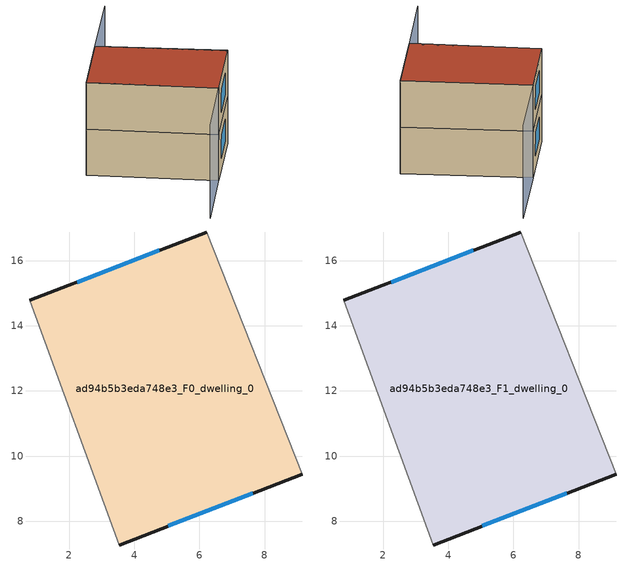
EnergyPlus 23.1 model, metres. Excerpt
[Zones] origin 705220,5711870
ad94b5b3eda748e3_F0_dwelling_0
 floor ground (EU_floor_Construction): 6.22,16.88 9.15,9.45 3.54,7.27 0.79,14.78 z0
 wall outside (EU_wall_Construction): 6.22,16.88 0.79,14.78 / 3.54,7.27 9.15,9.45 z0:3
 wall adiabatic (EU_wall_Construction): 9.15,9.45 6.22,16.88 / 0.79,14.78 3.54,7.27 z0:3
 window (EU_Window_Construction): 4.76,16.32 2.25,15.34 / 5.04,7.86 7.64,8.86 z0.81:2.19
ad94b5b3eda748e3_F1_dwelling_0
 floor to ad94b5b3eda748e3_F0_dwelling_0 (EU_floor_Construction): 6.22,16.88 9.15,9.45 3.53,7.27 0.79,14.78 z3
 wall outside (EU_wall_Construction): 6.22,16.88 0.79,14.78 / 3.54,7.27 9.15,9.45 z3:6
 wall adiabatic (EU_wall_Construction): 9.15,9.45 6.22,16.88 / 0.79,14.78 3.54,7.27 z3:6
 window (EU_Window_Construction): 4.76,16.32 2.25,15.34 / 5.04,7.86 7.64,8.86 z3.81:5.19
 roof outside (EU_roof_Construction): 9.15,9.45 6.22,16.88 0.79,14.78 3.54,7.27 z6
shading: 0.79,14.78 3.71,7.34 / 3.71,7.34 -1.95,5.12 / 9.11,9.42 6.22,16.88 / 6.22,16.88 12.18,19.19 z0:6
[Building]
EU S2 Campaign: North Axis=0; Terrain=City; Solar Distribution=FullExterior
[Site:Location]
London: Latitude=51.5; Longitude=-0.5; Time Zone=0; Elevation=25
[SizingPeriod:WeatherFileDays]
AnnualSizingPeriod: Begin Month=1; Begin Day of Month=1; End Month=12; End Day of Month=31; Day of Week for Start Day=Monday; Use Weather File Daylight Saving Period=No; Use Weather File Rain and Snow Indicators=No
[MATERIAL]
EU_InternalMass_Material: Roughness=MediumRough; Thickness=0.1; Conductivity=1; Density=1800; Specific Heat=900; Thermal Absorptance=0.9; Solar Absorptance=0.7; Visible Absorptance=0.7
[MATERIAL:NOMASS] Roughness=MediumRough; Thermal Absorptance=0.9; Solar Absorptance=0.7; Visible Absorptance=0.7
Name | Thermal Resistance
EU_wall_NoMass | 0.735294
EU_roof_NoMass | 0.520833
EU_floor_NoMass | 1.81159
[WINDOWMATERIAL:SIMPLEGLAZINGSYSTEM]
EU_Window_SimpleGlazing: UFactor=3.92; Solar Heat Gain Coefficient=0.85; Visible Transmittance=0.85
[CONSTRUCTION]
EU_wall_Construction: EU_wall_NoMass
EU_roof_Construction: EU_roof_NoMass
EU_floor_Construction: EU_floor_NoMass
EU_Window_Construction: EU_Window_SimpleGlazing
EU_InternalMass_Construction: EU_InternalMass_Material
[ZONE] Type=1; Multiplier=1; Ceiling Height=autocalculate; Floor Area=autocalculate; Part of Total Floor Area=Yes
Name | Volume
ad94b5b3eda748e3_F0_dwelling_0 | 141.897
ad94b5b3eda748e3_F1_dwelling_0 | 141.898
[INTERNALMASS] Construction=EU_InternalMass_Construction; Surface Area=47.2994
Name | Zone or ZoneList
ad94b5b3eda748e3_F0_dwelling_0_EU_InternalMass | ad94b5b3eda748e3_F0_dwelling_0
ad94b5b3eda748e3_F1_dwelling_0_EU_InternalMass | ad94b5b3eda748e3_F1_dwelling_0
[OTHEREQUIPMENT] Fuel Type=Electricity; Design Level Calculation Method=Watts/Area; Power per Zone Floor Area=1; Fraction Latent=0; Fraction Radiant=0; Fraction Lost=0; Carbon Dioxide Generation Rate=0; EndUse Subcategory=EU_Step8_InternalGains
Name | Zone or ZoneList or Space or SpaceList | Schedule
EU_Step8_InternalGain_ad94b5b3eda748e3_F0_dwelling_0_f000 | ad94b5b3eda748e3_F0_dwelling_0 | EU_Step8_GainSchedule_ad94b5b3eda748e3_F0_dwelling_0_f000
EU_Step8_InternalGain_ad94b5b3eda748e3_F1_dwelling_0_f000 | ad94b5b3eda748e3_F1_dwelling_0 | EU_Step8_GainSchedule_ad94b5b3eda748e3_F1_dwelling_0_f000
[ZONEVENTILATION:DESIGNFLOWRATE] Schedule=EU_AlwaysOn; Design Flow Rate Calculation Method=AirChanges/Hour; Air Changes per Hour=0.48; Ventilation Type=Natural; Fan Pressure Rise=0; Fan Total Efficiency=1; Constant Term Coefficient=1; Temperature Term Coefficient=0; Velocity Term Coefficient=0; Velocity Squared Term Coefficient=0; Minimum Indoor Temperature=-100; Maximum Indoor Temperature=100; Delta Temperature=-100; Minimum Outdoor Temperature=-100; Maximum Outdoor Temperature=100; Maximum Wind Speed=40
Name | Zone or ZoneList or Space or SpaceList
EU_ConstantAir_ad94b5b3eda748e3_F0_dwelling_0 | ad94b5b3eda748e3_F0_dwelling_0
EU_ConstantAir_ad94b5b3eda748e3_F1_dwelling_0 | ad94b5b3eda748e3_F1_dwelling_0
[HVACTEMPLATE:THERMOSTAT] Constant Heating Setpoint=20; Constant Cooling Setpoint=50
EU_HeatOnly_ad94b5b3eda748e3_F0_dwelling_0; EU_HeatOnly_ad94b5b3eda748e3_F1_dwelling_0
[HVACTEMPLATE:ZONE:IDEALLOADSAIRSYSTEM] System Availability Schedule=EU_AlwaysOn; Maximum Heating Supply Air Temperature=50; Minimum Cooling Supply Air Temperature=13; Maximum Heating Supply Air Humidity Ratio=0.0156; Minimum Cooling Supply Air Humidity Ratio=0.0077; Heating Limit=NoLimit; Cooling Limit=NoLimit; Heating Availability Schedule=EU_AlwaysOn; Cooling Availability Schedule=EU_CoolingOff; Dehumidification Control Type=ConstantSensibleHeatRatio; Cooling Sensible Heat Ratio=0.7; Dehumidification Setpoint=60; Humidification Control Type=None; Humidification Setpoint=30; Outdoor Air Method=None; Outdoor Air Flow Rate per Person=0.00944; Outdoor Air Flow Rate per Zone Floor Area=0; Outdoor Air Flow Rate per Zone=0; Demand Controlled Ventilation Type=None; Outdoor Air Economizer Type=NoEconomizer; Heat Recovery Type=None; Sensible Heat Recovery Effectiveness=0.7; Latent Heat Recovery Effectiveness=0.65
Name | Template Thermostat
ad94b5b3eda748e3_F0_dwelling_0 | EU_HeatOnly_ad94b5b3eda748e3_F0_dwelling_0
ad94b5b3eda748e3_F1_dwelling_0 | EU_HeatOnly_ad94b5b3eda748e3_F1_dwelling_0
[SIZING:ZONE] Zone Cooling Design Supply Air Temperature Input Method=SupplyAirTemperature; Zone Cooling Design Supply Air Temperature=13; Zone Heating Design Supply Air Temperature Input Method=SupplyAirTemperature; Zone Heating Design Supply Air Temperature=50; Zone Cooling Design Supply Air Humidity Ratio=0.008; Zone Heating Design Supply Air Humidity Ratio=0.008; Cooling Design Air Flow Method=DesignDay; Cooling Design Air Flow Rate=0; Cooling Minimum Air Flow per Zone Floor Area=0.000762; Cooling Minimum Air Flow=0; Cooling Minimum Air Flow Fraction=0.2; Heating Design Air Flow Method=DesignDay; Heating Design Air Flow Rate=0; Heating Maximum Air Flow per Zone Floor Area=0.002032; Heating Maximum Air Flow=0.141576; Heating Maximum Air Flow Fraction=0.3; Account for Dedicated Outdoor Air System=No; Dedicated Outdoor Air System Control Strategy=NeutralSupplyAir; Dedicated Outdoor Air Low Setpoint Temperature for Design=autosize; Dedicated Outdoor Air High Setpoint Temperature for Design=autosize; Zone Load Sizing Method=Sensible Load Only No Latent Load; Zone Latent Cooling Design Supply Air Humidity Ratio Input Method=HumidityRatioDifference; Zone Cooling Design Supply Air Humidity Ratio Difference=0.005; Zone Latent Heating Design Supply Air Humidity Ratio Input Method=HumidityRatioDifference; Zone Humidification Design Supply Air Humidity Ratio Difference=0.005
ad94b5b3eda748e3_F0_dwelling_0; ad94b5b3eda748e3_F1_dwelling_0
[SCHEDULE:CONSTANT]
Name | Hourly Value
EU_AlwaysOn | 1
EU_CoolingOff | 0
[SCHEDULE:FILE] Column Number=1; Rows to Skip at Top=0; Number of Hours of Data=8760; Column Separator=Comma; Interpolate to Timestep=No; Minutes per Item=60; Adjust Schedule for Daylight Savings=Yes
Name | File
EU_Step8_GainSchedule_ad94b5b3eda748e3_F0_dwelling_0_f000 | ../../schedules/ad94b5b3eda748e3/ad94b5b3eda748e3_F0_dwelling_0_f000_gain.csv
EU_Step8_GainSchedule_ad94b5b3eda748e3_F1_dwelling_0_f000 | ../../schedules/ad94b5b3eda748e3/ad94b5b3eda748e3_F1_dwelling_0_f000_gain.csv
